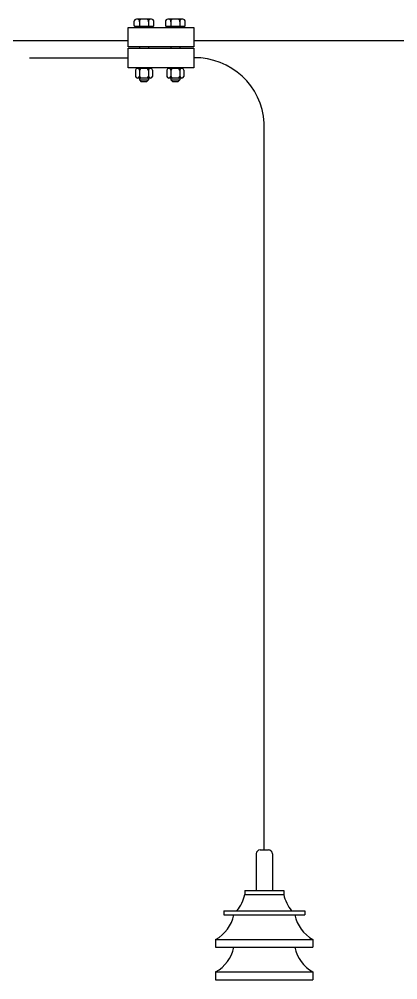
# Model space of a CAD drawing. Header units: millimetres. Extents: x 3057.5 to 3131.2, y 1715.9 to 1738.7.
# Drawn here: x 3111.524 to 3113.275, y 1730.879 to 1735.318 of the extents above; entities that cross this region are included whole.
import ezdxf

# ---------------------------------------------------------------- set-up
doc = ezdxf.new("R2010")
doc.units = ezdxf.units.MM

msp = doc.modelspace()

# ---------------------------------------------------------------- linework, layer by layer
at = {"color": 177, "true_color": 0x293189}
for p, q in [((3112.0804, 1735.3078), (3112.0804, 1735.279)), ((3112.122, 1735.3078), (3112.122, 1735.279)), ((3112.2255, 1735.3078), (3112.2255, 1735.279)), ((3112.2671, 1735.3078), (3112.2671, 1735.279)), ((3112.3317, 1735.2725), (3112.3316, 1735.2725)), ((3112.0804, 1735.1897), (3112.0804, 1735.1834)), ((3112.122, 1735.1897), (3112.122, 1735.1834)), ((3112.2255, 1735.1897), (3112.2255, 1735.1834)), ((3112.2671, 1735.1897), (3112.2671, 1735.1834)), ((3112.3317, 1735.2077), (3112.3316, 1735.2077)), ((3112.1311, 1735.0902), (3112.0713, 1735.0902)), ((3112.0804, 1735.094), (3112.0804, 1735.0372)), ((3112.1139, 1735.0902), (3112.0885, 1735.0902)), ((3112.122, 1735.094), (3112.122, 1735.0372)), ((3112.2762, 1735.0902), (3112.2164, 1735.0902)), ((3112.2255, 1735.094), (3112.2255, 1735.0372)), ((3112.259, 1735.0902), (3112.2336, 1735.0902)), ((3112.2671, 1735.094), (3112.2671, 1735.0372)), ((3112.0622, 1735.0824), (3112.0622, 1735.0539)), ((3112.1311, 1735.046), (3112.0713, 1735.046)), ((3112.1139, 1735.046), (3112.0885, 1735.046)), ((3112.1403, 1735.0824), (3112.1403, 1735.0539)), ((3112.2073, 1735.0824), (3112.2073, 1735.0539)), ((3112.2762, 1735.046), (3112.2164, 1735.046)), ((3112.259, 1735.046), (3112.2336, 1735.046)), ((3112.2853, 1735.0824), (3112.2853, 1735.0539)), ((3112.0804, 1735.0372), (3112.089, 1735.0286)), ((3112.0804, 1735.0372), (3112.122, 1735.0372)), ((3112.1134, 1735.0286), (3112.089, 1735.0286)), ((3112.122, 1735.0372), (3112.1134, 1735.0286)), ((3112.2255, 1735.0372), (3112.2341, 1735.0286)), ((3112.2255, 1735.0372), (3112.2671, 1735.0372)), ((3112.2585, 1735.0286), (3112.2341, 1735.0286)), ((3112.2671, 1735.0372), (3112.2585, 1735.0286))]:
    msp.add_line(p, q, dxfattribs=at)
at = {"color": 177, "linetype": 'Continuous', "ltscale": 0.13, "true_color": 0x293189}
for p, q in [((3110.9253, 1735.2203), (3112.0286, 1735.2203)), ((3112.3316, 1735.2203), (3114.7193, 1735.2203)), ((3112.0286, 1735.1387), (3111.5726, 1735.1387)), ((3112.6575, 1731.4794), (3112.6575, 1734.838))]:
    msp.add_line(p, q, dxfattribs=at)
at = {"color": 177, "linetype": 'Continuous', "true_color": 0x293189}
for p, q in [((3112.62, 1731.4607), (3112.62, 1731.2919)), ((3112.6387, 1731.4794), (3112.6762, 1731.4794)), ((3112.695, 1731.4607), (3112.695, 1731.2919)), ((3112.5675, 1731.2919), (3112.7475, 1731.2919)), ((3112.5675, 1731.2919), (3112.5675, 1731.2732)), ((3112.5675, 1731.2732), (3112.7475, 1731.2732)), ((3112.7475, 1731.2919), (3112.7475, 1731.2732)), ((3112.47, 1731.1982), (3112.845, 1731.1982)), ((3112.47, 1731.1982), (3112.47, 1731.1794)), ((3112.845, 1731.1982), (3112.845, 1731.1794)), ((3112.47, 1731.1794), (3112.845, 1731.1794)), ((3112.4325, 1731.0652), (3112.8825, 1731.0652)), ((3112.4325, 1731.0652), (3112.8825, 1731.0652)), ((3112.4325, 1731.0652), (3112.4325, 1731.0288)), ((3112.8825, 1731.0652), (3112.8825, 1731.0288)), ((3112.4325, 1731.0288), (3112.8825, 1731.0288)), ((3112.4325, 1730.9152), (3112.8825, 1730.9152)), ((3112.4325, 1730.9152), (3112.8825, 1730.9152)), ((3112.4325, 1730.9152), (3112.4325, 1730.8788)), ((3112.8825, 1730.9152), (3112.8825, 1730.8788)), ((3112.4325, 1730.8788), (3112.8825, 1730.8788))]:
    msp.add_line(p, q, dxfattribs=at)
at = {"color": 177, "true_color": 0x293189}
for points in [[(3112.1355, 1735.318), (3112.0669, 1735.318)], [(3112.2806, 1735.318), (3112.212, 1735.318)]]:
    msp.add_lwpolyline(points, dxfattribs=at)
for points in [[(3112.0286, 1735.279), (3112.3316, 1735.279), (3112.3316, 1735.1897), (3112.0286, 1735.1897)], [(3112.0286, 1735.1834), (3112.3316, 1735.1834), (3112.3316, 1735.094), (3112.0286, 1735.094)]]:
    msp.add_lwpolyline(points, close=True, dxfattribs=at)
for points in [[(3112.0551, 1735.3062), (3112.0551, 1735.2899, 0.414214), (3112.059, 1735.286), (3112.1434, 1735.286, 0.414214), (3112.1473, 1735.2899), (3112.1473, 1735.3062)], [(3112.2002, 1735.3062), (3112.2002, 1735.2899, 0.414214), (3112.2041, 1735.286), (3112.2885, 1735.286, 0.414214), (3112.2924, 1735.2899), (3112.2924, 1735.3062)]]:
    msp.add_lwpolyline(points, format="xyb", dxfattribs=at)
for centre, radius, start, end in [((3112.0669, 1735.3062), 0.0118, 90, 180), ((3112.0687, 1735.307), 0.0118, 356.0661, 68.6532), ((3112.0921, 1735.307), 0.0118, 111.3468, 183.9339), ((3112.1103, 1735.307), 0.0118, 356.0661, 68.6532), ((3112.1337, 1735.307), 0.0118, 111.3468, 183.9339), ((3112.1355, 1735.3062), 0.0118, 0, 90), ((3112.212, 1735.3062), 0.0118, 90, 180), ((3112.2138, 1735.307), 0.0118, 356.0661, 68.6532), ((3112.2372, 1735.307), 0.0118, 111.3468, 183.9339), ((3112.2554, 1735.307), 0.0118, 356.0661, 68.6532), ((3112.2788, 1735.307), 0.0118, 111.3468, 183.9339), ((3112.2806, 1735.3062), 0.0118, 0, 90), ((3112.0713, 1735.081), 0.00922, 8.2775, 171.7225), ((3112.0916, 1735.079), 0.0117, 105.1705, 163.2575), ((3112.1109, 1735.079), 0.0117, 16.7425, 74.8295), ((3112.1311, 1735.081), 0.00922, 8.2775, 171.7225), ((3112.2164, 1735.081), 0.00922, 8.2775, 171.7225), ((3112.2367, 1735.079), 0.0117, 105.1705, 163.2575), ((3112.2559, 1735.079), 0.0117, 16.7425, 74.8295), ((3112.2762, 1735.081), 0.00922, 8.2775, 171.7225), ((3112.0713, 1735.0552), 0.00922, 188.2775, 351.7225), ((3112.0916, 1735.0573), 0.0117, 196.7425, 254.8295), ((3112.1109, 1735.0573), 0.0117, 285.1705, 343.2575), ((3112.1311, 1735.0552), 0.00922, 188.2775, 351.7225), ((3112.2164, 1735.0552), 0.00922, 188.2775, 351.7225), ((3112.2367, 1735.0573), 0.0117, 196.7425, 254.8295), ((3112.2559, 1735.0573), 0.0117, 285.1705, 343.2575), ((3112.2762, 1735.0552), 0.00922, 188.2775, 351.7225)]:
    msp.add_arc(centre, radius, start, end, dxfattribs=at)
at = {"color": 177, "linetype": 'Continuous', "ltscale": 0.13, "true_color": 0x293189}
msp.add_arc((3112.337, 1734.8188), 0.3211, 3.438, 90.969, dxfattribs=at)
at = {"color": 177, "linetype": 'Continuous', "true_color": 0x293189}
for centre, radius, start, end in [((3112.6387, 1731.4607), 0.0187, 90, 180), ((3112.6762, 1731.4607), 0.0187, 0, 90), ((3112.403, 1731.3068), 0.1679, 319.6631, 348.4341), ((3112.912, 1731.3068), 0.1679, 191.5659, 220.3369), ((3112.3519, 1731.2125), 0.1679, 298.707, 348.4341), ((3112.9631, 1731.2125), 0.1679, 191.5659, 241.293), ((3112.3519, 1731.0625), 0.1679, 298.707, 348.4341), ((3112.9631, 1731.0625), 0.1679, 191.5659, 241.293)]:
    msp.add_arc(centre, radius, start, end, dxfattribs=at)

doc.saveas('drawing.dxf')
